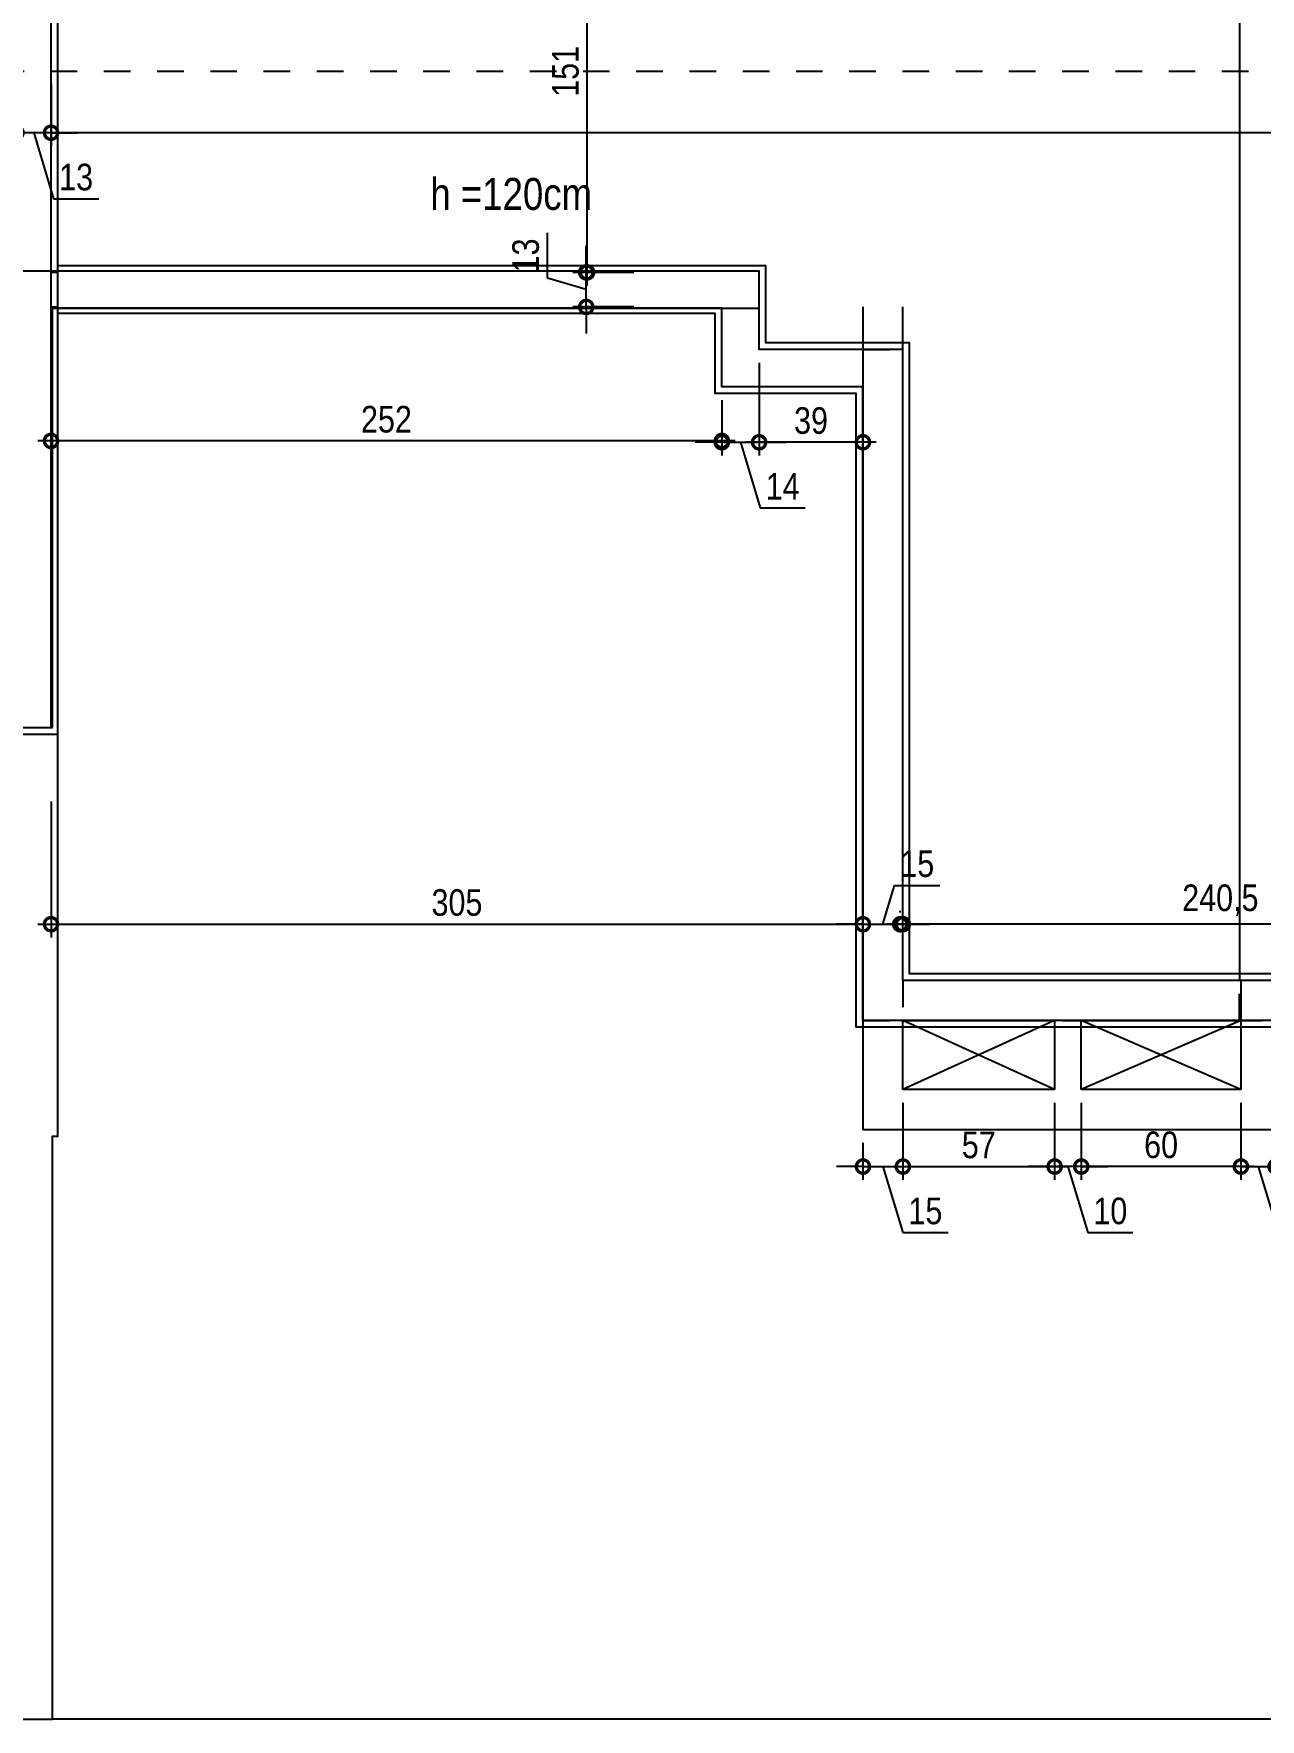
# Model space of a CAD drawing. Header units: metres. Extents: x -21 to 570, y -75 to 184.
# Drawn here: x 15.42 to 20.02, y -2.99 to 3.35 of the extents above; entities that cross this region are included whole.
import ezdxf

# ---------------------------------------------------------------- set-up
doc = ezdxf.new("R2010")
doc.units = ezdxf.units.M
for name, pattern in [('CONTINUOS', [0]), ('DASHEDX2', [1.5, 1, -0.5]), ('ESTILO_TQS_0001', [1, 0.7, -0.3]), ('ESTILO_TQS_0004', [1.12, 0.5, -0.2, 0.01, -0.2, 0.01, -0.2])]:
    doc.linetypes.add(name, pattern=pattern)
for name, color, linetype in [('1', 232, 'DASHEDX2'), ('201', 232, 'CONTINUOS'), ('205', 7, 'ESTILO_TQS_0004'), ('21', 232, 'Continuous'), ('210', 15, 'ESTILO_TQS_0001'), ('28', 232, 'Continuous'), ('ARQ-ALV ACAB', 4, 'Continuous'), ('ARQ-ALV OSSO', 5, 'Continuous'), ('ARQ-AUX', 7, 'Continuous'), ('ARQ-AUX1', 1, 'Continuous'), ('ARQ-AUX2', 2, 'Continuous'), ('ARQ-DIM', 2, 'Continuous'), ('ARQ-TXT', 2, 'Continuous')]:
    doc.layers.add(name, color=color, linetype=linetype)
doc.styles.add('Adesa', font='ARIALN.TTF')
doc.dimstyles.new('ADESA 1-0050', dxfattribs={"dimtxt": 0.1, "dimasz": 0.1, "dimexe": 0.05, "dimexo": 0.05, "dimgap": 0.03, "dimtad": 1, "dimdec": 1, "dimlfac": 100, "dimzin": 12, "dimtxsty": 'Adesa', "dimblk": 'DOTSMALL', "dimcen": 1, "dimdle": 0.05, "dimclrd": 1, "dimclre": 1, "dimclrt": 256, "dimazin": 3, "dimtm": 1e-09, "dimtfac": 1, "dimtdec": 1, "dimtmove": 1, "dimatfit": 0, "dimldrblk": 'DOTSMALL', "dimfxl": 0.8, "dimtvp": 2, "dimtolj": 1, "dimtzin": 0, "dimarcsym": 0})

# ---------------------------------------------------------------- blocks, each defined once
blk = doc.blocks.new('EST-PR-012-BAR-R02')
at = {"layer": '1', "color": 1, "linetype": 'CONTINUOS'}
for points in [[(-2001.5, 77), (-2050, 77)], [(-1930, 77), (-2001.5, 77)], [(-1853, 77), (-1930, 77)], [(-1853, 28.5), (-1853, 77)], [(-1995, 36), (-1995, 62)], [(-1995, 62), (-1935, 62)], [(-1935, 62), (-1935, 36)], [(-1925, 62), (-1868, 62)], [(-1925, 36), (-1925, 62)], [(-1868, 62), (-1868, 36)], [(-1935, 36), (-1995, 36)], [(-1995, 21), (-1995, 36)], [(-1868, 36), (-1925, 36)], [(-1853, -232), (-1853, 28.5)], [(-1548, -232), (-1550, -232)], [(-1550, -245), (-1548, -245)]]:
    blk.add_lwpolyline(points, dxfattribs=at)
at = {"layer": '201', "color": 1, "linetype": 'CONTINUOS'}
for points in [[(-1995, 21), (-1929.69, 21)], [(-1929.69, 21), (-1868, 21)], [(-1868, 21), (-1868, -232)]]:
    blk.add_lwpolyline(points, dxfattribs=at)
at = {"layer": '21'}
for p, q in [((-1995, 36), (-1935, 62)), ((-1995, 62), (-1935, 36)), ((-1925, 36), (-1868, 62)), ((-1925, 62), (-1868, 36))]:
    blk.add_line(p, q, dxfattribs=at)
at = {"layer": '210'}
blk.add_line((-2008, 21), (-1995, 21), dxfattribs=at)
blk = doc.blocks.new('est-lo-12-bar-r05')
at = {"layer": '1', "linetype": 'CONTINUOS'}
blk.add_line((-1994.501982, -661.999721), (-1994.501763, 20.996335), dxfattribs=at)
at = {"layer": '1'}
for p, q in [((-1853.000476, -202.001024), (-1800.000476, -202.001024)), ((-1800.000476, -202.001024), (-1800.000476, -231.501024)), ((-1853.000476, -216.001024), (-1868.000476, -216.001024)), ((-1853.000476, -216.001024), (-1814.000476, -216.001024)), ((-1814.000476, -216.001024), (-1814.000476, -245.501325))]:
    blk.add_line(p, q, dxfattribs=at)
for points in [[(-1853.000476, 35.996335), (-2122.500476, 35.996335)], [(-1994.501965, 20.996335), (-1868.000476, 20.996335), (-1868.000476, 35.996335), (-1994.501965, 35.996335), (-1994.501965, 20.996335)], [(-1853.000476, -216.001024), (-1853.000476, 35.996335)], [(-2107.500476, 20.996335), (-1868.000476, 20.996335)], [(-1868.000476, 20.996335), (-1868.000476, -216.001024)]]:
    blk.add_lwpolyline(points, dxfattribs=at)
at = {"layer": '205'}
blk.add_line((-3517.85276, -320.501693), (1995.986055, -320.501693), dxfattribs=at)
at = {"layer": '28'}
for p, q in [((-1534.499687, -74.0016), (-1548.499687, -74.0016)), ((-1548.499687, -74.0016), (-1548.499687, -231.501297)), ((-1548.499687, -231.501297), (-1814.000476, -231.501297)), ((-1814.000476, -245.501325), (-1534.499687, -245.501325))]:
    blk.add_line(p, q, dxfattribs=at)
blk = doc.blocks.new('COBERTURA')
at = {"layer": 'ARQ-ALV ACAB'}
for points in [[(-32.2551, -3.205), (-32.2551, -0.395), (-29.4451, -0.395), (-29.4455, -2.0351), (-25.645, -2.035), (-25.645, -0.7148), (-21.25, -0.7152), (-21.2499, 0.3849), (-18.505, 0.3849), (-18.505, -1.995), (-17.9749, -1.995), (-17.9749, -2.2951), (-15.505, -2.2951)], [(-32.0551, -3.205), (-32.0551, -0.5949), (-29.6451, -0.5949), (-29.6456, -2.2351), (-25.445, -2.2351), (-25.4449, -0.9147), (-21.0499, -0.9151), (-21.0499, 0.1849), (-18.705, 0.1849), (-18.705, -2.185), (-18.1649, -2.185), (-18.1649, -2.4751), (-15.505, -2.4751)], [(-14.69, -0.715), (-15.505, -0.715), (-15.505, -3.205), (-15.505, -5.695), (-14.69, -5.695)]]:
    blk.add_lwpolyline(points, dxfattribs=at)
at = {"layer": 'ARQ-ALV OSSO'}
blk.add_lwpolyline([(-14.72, -0.74), (-15.48, -0.74), (-15.48, -3.2051), (-15.48, -5.67), (-14.72, -5.67)], dxfattribs=at)
at = {"layer": 'ARQ-ALV OSSO', "elevation": 0}
blk.add_lwpolyline([(-14.72, -0.74), (-15.48, -0.74)], dxfattribs=at)
at = {"layer": 'ARQ-AUX'}
blk.add_lwpolyline([(-25.485, 2.9854), (-15.485, 2.9849)], dxfattribs=at)
at = {"layer": 'ARQ-AUX1'}
blk.add_lwpolyline([(-15.325, -0.7152), (-15.325, 0.7949), (-15.345, 0.7949), (-15.3449, 2.9851), (-15.485, 2.9851), (-15.485, 0.7949), (-15.505, 0.7949), (-15.5051, -0.7149)], dxfattribs=at)
at = {"layer": 'ARQ-AUX2'}
for points in [[(-32.2301, -3.205), (-32.2301, -0.42), (-29.4701, -0.42), (-29.4705, -2.0601), (-25.62, -2.06), (-25.62, -0.7398), (-21.225, -0.7402), (-21.2249, 0.3599), (-18.53, 0.3599), (-18.53, -2.02), (-17.9999, -2.02), (-17.9999, -2.315), (-15.505, -2.315)], [(-32.0801, -3.205), (-32.0801, -0.5699), (-29.6201, -0.5699), (-29.6206, -2.2101), (-25.47, -2.2101), (-25.4699, -0.8897), (-21.0749, -0.8901), (-21.0749, 0.2099), (-18.68, 0.2099), (-18.68, -2.16), (-18.1399, -2.16), (-18.1399, -2.455), (-15.5132, -2.455)]]:
    blk.add_lwpolyline(points, dxfattribs=at)
at = {"linetype": 'Continuous', "xscale": 0.01, "yscale": 0.01, "zscale": 0.01}
for name, p in [('est-lo-12-bar-r05', (0, 0)), ('EST-PR-012-BAR-R02', (0, -0.0001, 0))]:
    blk.add_blockref(name, p, dxfattribs=at)
blk = doc.blocks.new('_DotSmall')
at = {"color": 0, "linetype": 'ByBlock', "const_width": 0.5}
blk.add_lwpolyline([(-0.0625, 0, 1), (0.0625, 0, 1)], format="xyb", close=True, dxfattribs=at)
blk = doc.blocks.new('*D138')
at = {"layer": 'ARQ-DIM', "color": 1, "lineweight": -2, "transparency": 16777216}
for p, q in [((17.3445, 2.4289), (17.3445, 2.5986)), ((17.4906, 2.4501), (17.4906, 2.5501)), ((17.4906, 2.3851), (17.3445, 2.4289)), ((17.6699, 2.4501), (17.4406, 2.4501)), ((17.4906, 2.3201), (17.4906, 2.4501)), ((17.4906, 2.3201), (17.4906, 2.4501)), ((17.6699, 2.3201), (17.4406, 2.3201)), ((17.4906, 2.3201), (17.4906, 2.2201))]:
    blk.add_line(p, q, dxfattribs=at)
at = {"layer": 'Defpoints', "color": 0, "transparency": 16777216}
for p in [(17.4906, 2.4501), (17.7199, 2.4501, 0), (17.7199, 2.3201, 0)]:
    blk.add_point(p, dxfattribs=at)
at = {"layer": 'ARQ-DIM', "color": 1, "lineweight": -2, "transparency": 16777216, "xscale": 0.1, "yscale": 0.1, "zscale": 0.1}
for p, rotation in [((17.4906, 2.4501), 270), ((17.4906, 2.3201), 90)]:
    blk.add_blockref('_DotSmall', p, dxfattribs=dict(at, rotation=rotation))
at = {"layer": 'ARQ-DIM', "transparency": 16777216, "insert": (17.2634, 2.5137), "char_height": 0.1, "attachment_point": 5, "rotation": 90, "style": 'Adesa'}
blk.add_mtext('\\A1;13', dxfattribs=at)
blk = doc.blocks.new('*D139')
at = {"layer": 'ARQ-DIM', "color": 1, "lineweight": -2, "transparency": 16777216}
for p, q in [((17.4936, 2.4001), (17.4936, 4.0101)), ((17.5083, 3.9601), (17.4436, 3.9601)), ((17.5303, 2.4501), (17.4436, 2.4501))]:
    blk.add_line(p, q, dxfattribs=at)
at = {"layer": 'Defpoints', "color": 0, "transparency": 16777216}
for p in [(17.4936, 3.9601), (17.5583, 3.9601, 0), (17.5803, 2.4501)]:
    blk.add_point(p, dxfattribs=at)
at = {"layer": 'ARQ-DIM', "color": 1, "lineweight": -2, "transparency": 16777216, "xscale": 0.1, "yscale": 0.1, "zscale": 0.1}
for p, rotation in [((17.4936, 3.9601), 90), ((17.4936, 2.4501), 270)]:
    blk.add_blockref('_DotSmall', p, dxfattribs=dict(at, rotation=rotation))
at = {"layer": 'ARQ-DIM', "transparency": 16777216, "insert": (17.4126, 3.2051), "char_height": 0.1, "attachment_point": 5, "rotation": 90, "style": 'Adesa'}
blk.add_mtext('\\A1;151', dxfattribs=at)
blk = doc.blocks.new('*D141')
at = {"layer": 'ARQ-DIM', "color": 1, "lineweight": -2, "transparency": 16777216}
for p, q in [((15.48, 3.155), (15.48, 2.9247)), ((32.0801, 3.155), (32.0801, 2.9247)), ((32.1301, 2.9747), (15.43, 2.9747))]:
    blk.add_line(p, q, dxfattribs=at)
at = {"layer": 'Defpoints', "color": 0, "transparency": 16777216}
for p in [(15.48, 3.205, 0), (32.0801, 3.205, 0), (15.48, 2.9747)]:
    blk.add_point(p, dxfattribs=at)
at = {"layer": 'ARQ-DIM', "color": 1, "lineweight": -2, "transparency": 16777216, "xscale": 0.1, "yscale": 0.1, "zscale": 0.1, "rotation": 180}
blk.add_blockref('_DotSmall', (15.48, 2.9747), dxfattribs=at)
at = {"layer": 'ARQ-DIM', "color": 1, "lineweight": -2, "transparency": 16777216, "xscale": 0.1, "yscale": 0.1, "zscale": 0.1}
blk.add_blockref('_DotSmall', (32.0801, 2.9747), dxfattribs=at)
at = {"layer": 'ARQ-DIM', "transparency": 16777216, "insert": (23.78, 3.0558), "char_height": 0.1, "attachment_point": 5, "style": 'Adesa'}
blk.add_mtext('\\A1;1660', dxfattribs=at)
blk = doc.blocks.new('*D143')
at = {"layer": 'ARQ-DIM', "color": 1, "lineweight": -2, "transparency": 16777216}
for p, q in [((15.35, 3.155), (15.35, 2.9247)), ((15.48, 3.158), (15.48, 2.9247)), ((15.35, 2.9747), (15.25, 2.9747)), ((15.48, 2.9747), (15.35, 2.9747)), ((15.48, 2.9747), (15.35, 2.9747)), ((15.415, 2.9747), (15.4894, 2.7266)), ((15.48, 2.9747), (15.58, 2.9747)), ((15.4894, 2.7266), (15.6591, 2.7266))]:
    blk.add_line(p, q, dxfattribs=at)
at = {"layer": 'Defpoints', "color": 0, "transparency": 16777216}
for p in [(15.35, 3.205, 0), (15.48, 3.208, 0), (15.35, 2.9747)]:
    blk.add_point(p, dxfattribs=at)
at = {"layer": 'ARQ-DIM', "color": 1, "lineweight": -2, "transparency": 16777216, "xscale": 0.1, "yscale": 0.1, "zscale": 0.1}
blk.add_blockref('_DotSmall', (15.35, 2.9747), dxfattribs=at)
at = {"layer": 'ARQ-DIM', "color": 1, "lineweight": -2, "transparency": 16777216, "xscale": 0.1, "yscale": 0.1, "zscale": 0.1, "rotation": 180}
blk.add_blockref('_DotSmall', (15.48, 2.9747), dxfattribs=at)
at = {"layer": 'ARQ-DIM', "transparency": 16777216, "insert": (15.5743, 2.8076), "char_height": 0.1, "attachment_point": 5, "style": 'Adesa'}
blk.add_mtext('\\A1;13', dxfattribs=at)
blk = doc.blocks.new('*D62')
at = {"layer": 'ARQ-DIM', "color": 1, "lineweight": -2, "transparency": 16777216}
for p, q in [((21.125, 0.0013), (18.62, 0.0013)), ((18.67, 0.045), (18.67, 0.0513)), ((21.075, -0.1599), (21.075, 0.0513))]:
    blk.add_line(p, q, dxfattribs=at)
at = {"layer": 'Defpoints', "color": 0, "transparency": 16777216}
for p in [(18.67, 0.0013), (18.67, -0.005), (21.075, -0.2099, 0)]:
    blk.add_point(p, dxfattribs=at)
at = {"layer": 'ARQ-DIM', "color": 1, "lineweight": -2, "transparency": 16777216, "xscale": 0.1, "yscale": 0.1, "zscale": 0.1, "rotation": 180}
blk.add_blockref('_DotSmall', (18.67, 0.0013), dxfattribs=at)
at = {"layer": 'ARQ-DIM', "color": 1, "lineweight": -2, "transparency": 16777216, "xscale": 0.1, "yscale": 0.1, "zscale": 0.1}
blk.add_blockref('_DotSmall', (21.075, 0.0013), dxfattribs=at)
at = {"layer": 'ARQ-DIM', "transparency": 16777216, "insert": (19.8725, 0.0914), "char_height": 0.1, "attachment_point": 5, "style": 'Adesa'}
blk.add_mtext('\\A1;240,5', dxfattribs=at)
blk = doc.blocks.new('*D63')
at = {"layer": 'ARQ-DIM', "color": 1, "lineweight": -2, "transparency": 16777216}
for p, q in [((18.605, 0.0013), (18.6488, 0.1473)), ((18.6488, 0.1473), (18.8192, 0.1473)), ((18.53, 0.0013), (18.43, 0.0013)), ((18.53, -0.3099), (18.53, 0.0513)), ((18.53, 0.0013), (18.68, 0.0013)), ((18.53, 0.0013), (18.68, 0.0013)), ((18.68, -0.1599), (18.68, 0.0513)), ((18.68, 0.0013), (18.78, 0.0013))]:
    blk.add_line(p, q, dxfattribs=at)
at = {"layer": 'Defpoints', "color": 0, "transparency": 16777216}
for p in [(18.68, 0.0013), (18.68, -0.2099, 0), (18.53, -0.3599, 0)]:
    blk.add_point(p, dxfattribs=at)
at = {"layer": 'ARQ-DIM', "color": 1, "lineweight": -2, "transparency": 16777216, "xscale": 0.1, "yscale": 0.1, "zscale": 0.1}
blk.add_blockref('_DotSmall', (18.53, 0.0013), dxfattribs=at)
at = {"layer": 'ARQ-DIM', "color": 1, "lineweight": -2, "transparency": 16777216, "xscale": 0.1, "yscale": 0.1, "zscale": 0.1, "rotation": 180}
blk.add_blockref('_DotSmall', (18.68, 0.0013), dxfattribs=at)
at = {"layer": 'ARQ-DIM', "transparency": 16777216, "insert": (18.734, 0.2284), "char_height": 0.1, "attachment_point": 5, "style": 'Adesa'}
blk.add_mtext('\\A1;15', dxfattribs=at)
blk = doc.blocks.new('*D64')
at = {"layer": 'ARQ-DIM', "color": 1, "lineweight": -2, "transparency": 16777216}
for p, q in [((18.1399, 2.11), (18.1399, 1.7618)), ((18.53, 1.9501), (18.53, 1.7618)), ((18.58, 1.8118), (18.0899, 1.8118))]:
    blk.add_line(p, q, dxfattribs=at)
at = {"layer": 'Defpoints', "color": 0, "transparency": 16777216}
for p in [(18.1399, 2.16, 0), (18.53, 2.0001, 0), (18.1399, 1.8118)]:
    blk.add_point(p, dxfattribs=at)
at = {"layer": 'ARQ-DIM', "color": 1, "lineweight": -2, "transparency": 16777216, "xscale": 0.1, "yscale": 0.1, "zscale": 0.1, "rotation": 180}
blk.add_blockref('_DotSmall', (18.1399, 1.8118), dxfattribs=at)
at = {"layer": 'ARQ-DIM', "color": 1, "lineweight": -2, "transparency": 16777216, "xscale": 0.1, "yscale": 0.1, "zscale": 0.1}
blk.add_blockref('_DotSmall', (18.53, 1.8118), dxfattribs=at)
at = {"layer": 'ARQ-DIM', "transparency": 16777216, "insert": (18.335, 1.8928), "char_height": 0.1, "attachment_point": 5, "style": 'Adesa'}
blk.add_mtext('\\A1;39', dxfattribs=at)
blk = doc.blocks.new('*D65')
at = {"layer": 'ARQ-DIM', "color": 1, "lineweight": -2, "transparency": 16777216}
for p, q in [((17.9999, 1.97), (17.9999, 1.7618)), ((18.1399, 1.9501), (18.1399, 1.7618)), ((17.9999, 1.8118), (17.8999, 1.8118)), ((17.9999, 1.8118), (18.1399, 1.8118)), ((17.9999, 1.8118), (18.1399, 1.8118)), ((18.0699, 1.8118), (18.1436, 1.5661)), ((18.1399, 1.8118), (18.2399, 1.8118)), ((18.1436, 1.5661), (18.3131, 1.5661))]:
    blk.add_line(p, q, dxfattribs=at)
at = {"layer": 'Defpoints', "color": 0, "transparency": 16777216}
for p in [(17.9999, 2.02, 0), (18.1399, 2.0001), (18.1399, 1.8118)]:
    blk.add_point(p, dxfattribs=at)
at = {"layer": 'ARQ-DIM', "color": 1, "lineweight": -2, "transparency": 16777216, "xscale": 0.1, "yscale": 0.1, "zscale": 0.1}
blk.add_blockref('_DotSmall', (17.9999, 1.8118), dxfattribs=at)
at = {"layer": 'ARQ-DIM', "color": 1, "lineweight": -2, "transparency": 16777216, "xscale": 0.1, "yscale": 0.1, "zscale": 0.1, "rotation": 180}
blk.add_blockref('_DotSmall', (18.1399, 1.8118), dxfattribs=at)
at = {"layer": 'ARQ-DIM', "transparency": 16777216, "insert": (18.2284, 1.6463), "char_height": 0.1, "attachment_point": 5, "style": 'Adesa'}
blk.add_mtext('\\A1;14', dxfattribs=at)
blk = doc.blocks.new('*D66')
at = {"layer": 'ARQ-DIM', "color": 1, "lineweight": -2, "transparency": 16777216}
for p, q in [((17.9999, 1.97), (17.9999, 1.7668)), ((15.48, 1.9225), (15.48, 1.7668)), ((18.0499, 1.8168), (15.43, 1.8168))]:
    blk.add_line(p, q, dxfattribs=at)
at = {"layer": 'Defpoints', "color": 0, "transparency": 16777216}
for p in [(15.48, 1.9725, 0), (17.9999, 2.02, 0), (15.48, 1.8168)]:
    blk.add_point(p, dxfattribs=at)
at = {"layer": 'ARQ-DIM', "color": 1, "lineweight": -2, "transparency": 16777216, "xscale": 0.1, "yscale": 0.1, "zscale": 0.1, "rotation": 180}
blk.add_blockref('_DotSmall', (15.48, 1.8168), dxfattribs=at)
at = {"layer": 'ARQ-DIM', "color": 1, "lineweight": -2, "transparency": 16777216, "xscale": 0.1, "yscale": 0.1, "zscale": 0.1}
blk.add_blockref('_DotSmall', (17.9999, 1.8168), dxfattribs=at)
at = {"layer": 'ARQ-DIM', "transparency": 16777216, "insert": (16.74, 1.8978), "char_height": 0.1, "attachment_point": 5, "style": 'Adesa'}
blk.add_mtext('\\A1;252', dxfattribs=at)
blk = doc.blocks.new('*D196')
at = {"layer": 'ARQ-DIM', "color": 1, "lineweight": -2, "transparency": 16777216}
for p, q in [((15.48, 0.4628), (15.48, -0.0487)), ((18.53, 0.4628), (18.53, -0.0487)), ((15.43, 0.0013), (18.58, 0.0013))]:
    blk.add_line(p, q, dxfattribs=at)
at = {"layer": 'Defpoints', "color": 0, "transparency": 16777216}
for p in [(15.48, 0.5128), (18.53, 0.5128), (18.53, 0.0013)]:
    blk.add_point(p, dxfattribs=at)
at = {"layer": 'ARQ-DIM', "color": 1, "lineweight": -2, "transparency": 16777216, "xscale": 0.1, "yscale": 0.1, "zscale": 0.1, "rotation": 180}
blk.add_blockref('_DotSmall', (15.48, 0.0013), dxfattribs=at)
at = {"layer": 'ARQ-DIM', "color": 1, "lineweight": -2, "transparency": 16777216, "xscale": 0.1, "yscale": 0.1, "zscale": 0.1}
blk.add_blockref('_DotSmall', (18.53, 0.0013), dxfattribs=at)
at = {"layer": 'ARQ-DIM', "transparency": 16777216, "insert": (17.005, 0.0823), "char_height": 0.1, "attachment_point": 5, "style": 'Adesa'}
blk.add_mtext('\\A1;305', dxfattribs=at)
blk = doc.blocks.new('*D226')
at = {"layer": 'ARQ-DIM', "color": 1, "lineweight": -2, "transparency": 16777216}
for p, q in [((18.68, -0.67), (18.68, -0.9591)), ((18.53, -0.82), (18.53, -0.9591)), ((18.53, -0.9091), (18.43, -0.9091)), ((18.53, -0.9091), (18.68, -0.9091)), ((18.53, -0.9091), (18.68, -0.9091)), ((18.605, -0.9091), (18.6795, -1.1572)), ((18.68, -0.9091), (18.78, -0.9091)), ((18.6795, -1.1572), (18.8498, -1.1572))]:
    blk.add_line(p, q, dxfattribs=at)
at = {"layer": 'Defpoints', "color": 0, "transparency": 16777216}
for p in [(18.68, -0.62, 0), (18.53, -0.77, 0), (18.68, -0.9091)]:
    blk.add_point(p, dxfattribs=at)
at = {"layer": 'ARQ-DIM', "color": 1, "lineweight": -2, "transparency": 16777216, "xscale": 0.1, "yscale": 0.1, "zscale": 0.1}
blk.add_blockref('_DotSmall', (18.53, -0.9091), dxfattribs=at)
at = {"layer": 'ARQ-DIM', "color": 1, "lineweight": -2, "transparency": 16777216, "xscale": 0.1, "yscale": 0.1, "zscale": 0.1, "rotation": 180}
blk.add_blockref('_DotSmall', (18.68, -0.9091), dxfattribs=at)
at = {"layer": 'ARQ-DIM', "transparency": 16777216, "insert": (18.7646, -1.0762), "char_height": 0.1, "attachment_point": 5, "style": 'Adesa'}
blk.add_mtext('\\A1;15', dxfattribs=at)
blk = doc.blocks.new('*D227')
at = {"layer": 'ARQ-DIM', "color": 1, "lineweight": -2, "transparency": 16777216}
for p, q in [((18.68, -0.67), (18.68, -0.9591)), ((19.25, -0.67), (19.25, -0.9591)), ((18.63, -0.9091), (19.3, -0.9091))]:
    blk.add_line(p, q, dxfattribs=at)
at = {"layer": 'Defpoints', "color": 0, "transparency": 16777216}
for p in [(18.68, -0.62, 0), (19.25, -0.62, 0), (19.25, -0.9091)]:
    blk.add_point(p, dxfattribs=at)
at = {"layer": 'ARQ-DIM', "color": 1, "lineweight": -2, "transparency": 16777216, "xscale": 0.1, "yscale": 0.1, "zscale": 0.1, "rotation": 180}
blk.add_blockref('_DotSmall', (18.68, -0.9091), dxfattribs=at)
at = {"layer": 'ARQ-DIM', "color": 1, "lineweight": -2, "transparency": 16777216, "xscale": 0.1, "yscale": 0.1, "zscale": 0.1}
blk.add_blockref('_DotSmall', (19.25, -0.9091), dxfattribs=at)
at = {"layer": 'ARQ-DIM', "transparency": 16777216, "insert": (18.965, -0.8282), "char_height": 0.1, "attachment_point": 5, "style": 'Adesa'}
blk.add_mtext('\\A1;57', dxfattribs=at)
blk = doc.blocks.new('*D228')
at = {"layer": 'ARQ-DIM', "color": 1, "lineweight": -2, "transparency": 16777216}
for p, q in [((19.25, -0.67), (19.25, -0.9591)), ((19.35, -0.67), (19.35, -0.9591)), ((19.25, -0.9091), (19.15, -0.9091)), ((19.35, -0.9091), (19.25, -0.9091)), ((19.35, -0.9091), (19.25, -0.9091)), ((19.3, -0.9091), (19.3745, -1.1572)), ((19.35, -0.9091), (19.45, -0.9091)), ((19.3745, -1.1572), (19.5439, -1.1572))]:
    blk.add_line(p, q, dxfattribs=at)
at = {"layer": 'Defpoints', "color": 0, "transparency": 16777216}
for p in [(19.25, -0.62, 0), (19.35, -0.62, 0), (19.25, -0.9091)]:
    blk.add_point(p, dxfattribs=at)
at = {"layer": 'ARQ-DIM', "color": 1, "lineweight": -2, "transparency": 16777216, "xscale": 0.1, "yscale": 0.1, "zscale": 0.1}
blk.add_blockref('_DotSmall', (19.25, -0.9091), dxfattribs=at)
at = {"layer": 'ARQ-DIM', "color": 1, "lineweight": -2, "transparency": 16777216, "xscale": 0.1, "yscale": 0.1, "zscale": 0.1, "rotation": 180}
blk.add_blockref('_DotSmall', (19.35, -0.9091), dxfattribs=at)
at = {"layer": 'ARQ-DIM', "transparency": 16777216, "insert": (19.4592, -1.0762), "char_height": 0.1, "attachment_point": 5, "style": 'Adesa'}
blk.add_mtext('\\A1;10', dxfattribs=at)
blk = doc.blocks.new('*D229')
at = {"layer": 'ARQ-DIM', "color": 1, "lineweight": -2, "transparency": 16777216}
for p, q in [((19.35, -0.67), (19.35, -0.9591)), ((19.95, -0.67), (19.95, -0.9591)), ((20, -0.9091), (19.3, -0.9091))]:
    blk.add_line(p, q, dxfattribs=at)
at = {"layer": 'Defpoints', "color": 0, "transparency": 16777216}
for p in [(19.35, -0.62, 0), (19.95, -0.62, 0), (19.35, -0.9091)]:
    blk.add_point(p, dxfattribs=at)
at = {"layer": 'ARQ-DIM', "color": 1, "lineweight": -2, "transparency": 16777216, "xscale": 0.1, "yscale": 0.1, "zscale": 0.1, "rotation": 180}
blk.add_blockref('_DotSmall', (19.35, -0.9091), dxfattribs=at)
at = {"layer": 'ARQ-DIM', "color": 1, "lineweight": -2, "transparency": 16777216, "xscale": 0.1, "yscale": 0.1, "zscale": 0.1}
blk.add_blockref('_DotSmall', (19.95, -0.9091), dxfattribs=at)
at = {"layer": 'ARQ-DIM', "transparency": 16777216, "insert": (19.65, -0.828), "char_height": 0.1, "attachment_point": 5, "style": 'Adesa'}
blk.add_mtext('\\A1;60', dxfattribs=at)
blk = doc.blocks.new('*D230')
at = {"layer": 'ARQ-DIM', "color": 1, "lineweight": -2, "transparency": 16777216}
for p, q in [((19.95, -0.67), (19.95, -0.9591)), ((20.08, -0.67), (20.08, -0.9591)), ((19.95, -0.9091), (19.85, -0.9091)), ((19.95, -0.9091), (20.08, -0.9091)), ((19.95, -0.9091), (20.08, -0.9091)), ((20.015, -0.9091), (20.0895, -1.1572)), ((20.08, -0.9091), (20.18, -0.9091)), ((20.0895, -1.1572), (20.2592, -1.1572))]:
    blk.add_line(p, q, dxfattribs=at)
at = {"layer": 'Defpoints', "color": 0, "transparency": 16777216}
for p in [(19.95, -0.62, 0), (20.08, -0.62, 0), (20.08, -0.9091)]:
    blk.add_point(p, dxfattribs=at)
at = {"layer": 'ARQ-DIM', "color": 1, "lineweight": -2, "transparency": 16777216, "xscale": 0.1, "yscale": 0.1, "zscale": 0.1}
blk.add_blockref('_DotSmall', (19.95, -0.9091), dxfattribs=at)
at = {"layer": 'ARQ-DIM', "color": 1, "lineweight": -2, "transparency": 16777216, "xscale": 0.1, "yscale": 0.1, "zscale": 0.1, "rotation": 180}
blk.add_blockref('_DotSmall', (20.08, -0.9091), dxfattribs=at)
at = {"layer": 'ARQ-DIM', "transparency": 16777216, "insert": (20.1743, -1.0762), "char_height": 0.1, "attachment_point": 5, "style": 'Adesa'}
blk.add_mtext('\\A1;13', dxfattribs=at)

msp = doc.modelspace()

# ---------------------------------------------------------------- block references
at = {"layer": 'ARQ-AUX', "rotation": 180}
msp.add_blockref('COBERTURA', (0, 0), dxfattribs=at)

# ---------------------------------------------------------------- texts
at = {"layer": 'ARQ-TXT', "style": 'Adesa'}
msp.add_text('h =120cm', height=0.12, dxfattribs=at).set_placement((16.9049, 2.6847, 0))

# ---------------------------------------------------------------- dimensions: what is measured, and where the dimension line sits
at = {"layer": 'ARQ-DIM'}
dim = msp.add_linear_dim(base=(17.4936, 3.9601, 0), p1=(17.5803, 2.4501, 0), p2=(17.5583, 3.9601), angle=270, dimstyle='ADESA 1-0050', override={"dimdec": 0}, dxfattribs=at)
dim.commit()
dim.dimension.update_dxf_attribs({"geometry": '*D139', "text_midpoint": (17.4126, 3.2051, 0)})
for base, p1, p2, angle, picture, middle in [((15.35, 2.9747, 0), (15.48, 3.208), (15.35, 3.205), 180, '*D143', (15.5194, 2.8076, 0)), ((15.48, 2.9747, 0), (32.0801, 3.205), (15.48, 3.205), 180, '*D141', (23.78, 3.0558, 0)), ((17.4906, 2.4501, 0), (17.7199, 2.3201), (17.7199, 2.4501), 270, '*D138', (17.2634, 2.4589, 0)), ((18.1399, 1.8118, 0), (18.53, 2.0001), (18.1399, 2.16), 180, '*D64', (18.335, 1.8928, 0)), ((15.48, 1.8168, 0), (17.9999, 2.02), (15.48, 1.9725), 180, '*D66', (16.74, 1.8978, 0)), ((18.1399, 1.8118, 0), (17.9999, 2.02), (18.1399, 2.0001, 0), 180, '*D65', (18.1736, 1.6463, 0)), ((18.53, 0.0013), (15.48, 0.5128), (18.53, 0.5128), 180, '*D196', (17.005, 0.0823)), ((18.68, 0.0013, 0), (18.53, -0.3599), (18.68, -0.2099), 180, '*D63', (18.6788, 0.2284, 0)), ((18.67, 0.0013, 0), (21.075, -0.2099, 0), (18.67, -0.005, 0), 180, '*D62', (19.8725, 0.0914, 0)), ((18.68, -0.9091), (18.53, -0.77, 0), (18.68, -0.62, 0), 180, '*D226', (18.7095, -1.0762)), ((19.25, -0.9091), (18.68, -0.62, 0), (19.25, -0.62, 0), 180, '*D227', (18.965, -0.8282)), ((19.25, -0.9091), (19.35, -0.62, 0), (19.25, -0.62, 0), 180, '*D228', (19.4045, -1.0762)), ((19.35, -0.9091), (19.95, -0.62, 0), (19.35, -0.62, 0), 180, '*D229', (19.65, -0.828)), ((20.08, -0.9091), (19.95, -0.62, 0), (20.08, -0.62, 0), 180, '*D230', (20.1195, -1.0762))]:
    dim = msp.add_linear_dim(base=base, p1=p1, p2=p2, angle=angle, dimstyle='ADESA 1-0050', dxfattribs=at)
    dim.commit()
    dim.dimension.update_dxf_attribs({"geometry": picture, "text_midpoint": middle})

doc.saveas('drawing.dxf')
